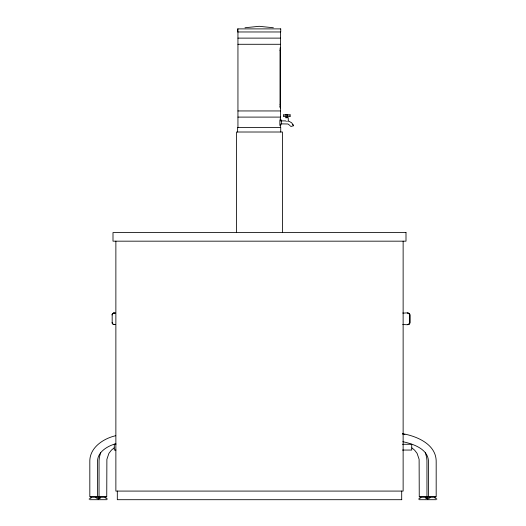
<?xml version="1.0" encoding="UTF-8"?>
<svg xmlns="http://www.w3.org/2000/svg" width="526" height="526" viewBox="0 0 526 526"><rect width="100%" height="100%" fill="white"/><g stroke="black" fill="none" stroke-linecap="round" stroke-linejoin="round"><path stroke-width="0.79" d="M287.683 121.394L288.261 121.013L288.261 117.765L285.631 117.765M112.077 314.962L112.229 314.463M112.176 314.712L112.176 322.925M280.424 47.978L280.424 107.251M112.143 314.463L112.419 314.002M100.657 452.755L99.427 457.094L99.059 460.559L99.039 496.807M280.647 125.543C281.292 124.116 282.449 119.113 279.852 119.093M112.222 314.226L112.728 313.601M112.472 313.792L113.123 313.292M408.932 324.036L409.583 322.668L409.57 314.712L408.932 313.601M280.595 125.609L279.852 125.668M280.424 107.869L280.319 107.764A3.084 0.401 90 0 1 280.016 104.786L280.016 50.437A3.084 0.401 90 0 1 280.319 47.471L280.424 47.36M409.018 324.036L408.071 324.535M114.07 447.902L111.348 450.217L108.902 453.379L106.883 459.329L106.745 496.807L89.821 496.807L89.821 462.117C89.203 447.823 103.267 438.533 115.746 435.699M112.827 313.437L113.353 313.18M89.098 499.075L91.544 497.655M98.316 499.075L100.755 497.655M418.538 499.075L420.978 497.655M426.021 498.72L427.848 497.655M427.75 499.075L430.196 497.655M115.871 443.681C107.422 446.068 97.027 452.051 97.527 462.137L97.527 496.807M113.268 313.18L113.84 313.055M113.945 313.18L114.681 313.036M408.393 324.45L407.821 324.581M290.595 126.582L293.462 125.76L291.693 122.814L288.708 121.125M113.504 313.101L114.089 313.036M244.984 27.753L259.18 26.3L273.375 27.753M407.571 324.601L407.906 324.581M237.943 38.122L280.424 38.122M237.943 44.283L280.424 44.283M280.016 50.437L280.424 50.437M280.016 104.786L280.424 104.786M280.424 107.764L280.319 107.764A3.084 0.401 -90 0 1 280.069 106.331M237.943 110.947L280.424 110.947M285.874 114.615L287.821 114.615M283.586 114.852L290.201 114.852M283.586 116.299L290.201 116.299M237.943 117.101L280.424 117.101M285.874 117.39L287.821 117.39M281.226 120.888L285.631 120.888L286.354 121.447M281.226 123.866L287.946 123.991L290.207 125.701M114.004 313.036L115.667 313.036M402.725 313.036C404.672 313.516 409.78 311.524 410.175 314.962L410.175 322.668C409.78 326.113 404.672 324.121 402.725 324.601M114.004 324.601L115.667 324.601M115.93 444.273L114.287 444.273L114.287 450.052L115.93 450.052M402.456 444.273L411.713 444.273L411.713 450.052L402.456 450.052M90.301 497.05L99.388 497.05M99.519 497.05L106.259 497.05M419.741 497.05L426.481 497.05M426.612 497.05L435.699 497.05M89.821 499.7L106.745 499.7M401.785 499.7L117.311 499.7L117.311 491.08M419.255 499.7L436.179 499.7M407.571 313.036L407.906 313.055M113.754 324.581L114.089 324.601M114.681 324.601L113.721 324.338M407.821 313.055L409.018 313.601M113.504 324.535L113.84 324.581M402.429 433.641C417.072 436.185 436.679 444.463 436.179 462.117L436.179 496.807L419.255 496.807L419.117 459.329L417.098 453.379L414.652 450.217L411.93 447.902M402.817 441.702C413.265 443.957 428.716 449.026 428.473 462.137L428.473 496.807M402.554 434.035L404.902 434.66M113.353 324.45L112.143 323.168M434.456 497.655L436.902 499.075M425.245 497.655L427.684 499.075M105.022 497.655L107.462 499.075M98.152 497.655L99.979 498.72M95.804 497.655L98.25 499.075M113.123 324.338L112.077 322.668M292.758 124.175L293.442 125.767M425.343 452.755L426.573 457.094L426.941 460.559L426.961 496.807M403.133 241.171L403.133 491.08L115.871 491.08L115.871 241.171M401.693 491.08L401.693 499.7M290.063 114.852L290.063 116.299M287.742 114.852L287.742 116.299M286.019 114.852L286.019 116.299M283.744 114.852L283.744 116.299M282.482 232.551L282.482 132.013L236.522 132.013L236.522 232.551M280.733 132.013L280.733 127.397L237.634 127.397L237.634 132.013M280.424 31.968L280.424 121.059M280.424 124.228L280.424 127.397M279.852 120.27L279.852 124.899M237.943 28.891L237.943 127.397M280.733 28.891L237.634 28.891L237.634 31.968L280.733 31.968L280.733 28.891M406 232.551L112.998 232.551L112.998 241.171L406 241.171L406 232.551"/></g></svg>
